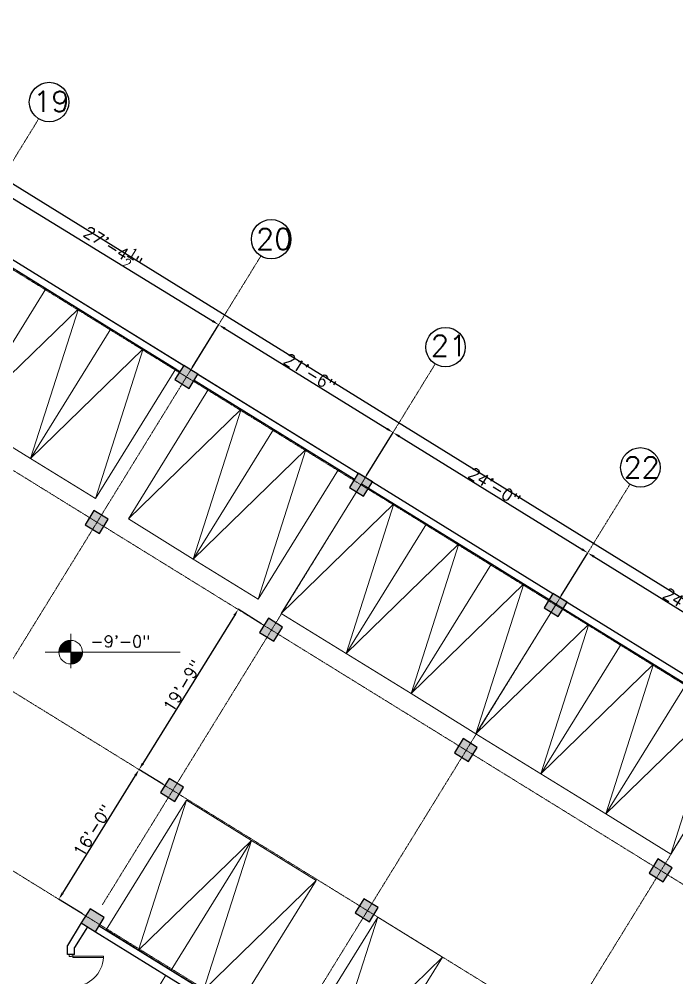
# Model space of a CAD drawing. Header units: inches. Extents: x -110725 to 51121, y 8404 to 44825.
# Drawn here: x -71854 to -71027, y 21366 to 22573 of the extents above; entities that cross this region are included whole.
import ezdxf

# ---------------------------------------------------------------- set-up
doc = ezdxf.new("R2010")
doc.units = ezdxf.units.IN
doc.header["$LTSCALE"] = 0.1
doc.header["$MEASUREMENT"] = 0
doc.linetypes.add('CENTER', pattern=[2, 1.25, -0.25, 0.25, -0.25])
doc.layers.get('0').update_dxf_attribs({"color": 1, "lineweight": 0})
doc.layers.get('Defpoints').update_dxf_attribs({"lineweight": 0})
for name, color, linetype in [('building', 6, 'Continuous'), ('Column Hatch', 7, 'Continuous'), ('COLUMNS', 200, 'Continuous'), ('GF', 1, 'Continuous'), ('GFT', 4, 'Continuous')]:
    doc.layers.add(name, color=color, linetype=linetype)
for name, color, linetype, lineweight in [('CAR', 4, 'Continuous', 0), ('dim', 252, 'Continuous', 0), ('DOOR', 32, 'Continuous', 0), ('GRID', 8, 'CENTER', 0), ('stair', 5, 'Continuous', 0), ('terj block plan', 30, 'Continuous', 0), ('TEXT', 3, 'Continuous', 0)]:
    doc.layers.add(name, color=color, linetype=linetype, lineweight=lineweight)
doc.styles.add('ROMAND', font='romand.shx')
doc.dimstyles.new('DIM', dxfattribs={"dimtxt": 15, "dimasz": 9, "dimexe": 0.25, "dimexo": 3, "dimgap": 0.125, "dimtad": 1, "dimdec": 3, "dimzin": 3, "dimdsep": 46, "dimlunit": 4, "dimtxsty": 'ROMAND', "dimcen": 0.125, "dimaunit": 1, "dimadec": 0, "dimazin": 0, "dimtfac": 0.75, "dimtdec": 3, "dimtix": 1, "dimtofl": 0, "dimtmove": 2, "dimatfit": 3, "dimfxl": 1, "dimtolj": 1, "dimtzin": 3, "dimarcsym": 1})

# ---------------------------------------------------------------- blocks, each defined once
blk = doc.blocks.new('*D2843')
at = {"layer": 'Defpoints', "color": 0, "transparency": 16777216}
for p in [(-71917.8, 22303.9), (-71603.4, 22187.9), (-71637.9, 22131.8)]:
    blk.add_point(p, dxfattribs=at)
at = {"layer": 'dim', "color": 0, "lineweight": -2, "transparency": 16777216}
for p, q in [((-71916.2, 22306.5), (-71883.1, 22360.2)), ((-71875.6, 22355.3), (-71611.1, 22192.7)), ((-71636.4, 22134.4), (-71603.3, 22188.2))]:
    blk.add_line(p, q, dxfattribs=at)
at = {"layer": 'dim', "color": 0, "transparency": 16777216}
for points in [[(-71874.8, 22356.6), (-71876.4, 22354), (-71883.3, 22360)], [(-71610.3, 22193.9), (-71611.9, 22191.4), (-71603.4, 22187.9)]]:
    blk.add_solid(points, dxfattribs=at)
at = {"layer": 'dim', "color": 0, "transparency": 16777216, "insert": (-71736.4, 22285.3), "char_height": 15, "attachment_point": 5, "rotation": 328.4097, "style": 'ROMAND'}
blk.add_mtext('\\A1;27\'-4{\\H0.75x;\\S1/2;}"', dxfattribs=at)
blk = doc.blocks.new('*D2844')
at = {"layer": 'Defpoints', "color": 0, "transparency": 16777216}
for p in [(-71638.4, 22131.1), (-71383.9, 22052.1), (-71419, 21995.4)]:
    blk.add_point(p, dxfattribs=at)
at = {"layer": 'dim', "color": 0, "lineweight": -2, "transparency": 16777216}
for p, q in [((-71636.8, 22133.7), (-71603.2, 22188)), ((-71595.7, 22183.1), (-71391.5, 22056.9)), ((-71417.4, 21998), (-71383.8, 22052.3))]:
    blk.add_line(p, q, dxfattribs=at)
at = {"layer": 'dim', "color": 0, "transparency": 16777216}
for points in [[(-71594.9, 22184.4), (-71596.4, 22181.8), (-71603.3, 22187.8)], [(-71390.7, 22058.1), (-71392.3, 22055.6), (-71383.9, 22052.1)]]:
    blk.add_solid(points, dxfattribs=at)
at = {"layer": 'dim', "color": 0, "transparency": 16777216, "insert": (-71488.8, 22127.7), "char_height": 15, "attachment_point": 5, "rotation": 328.2649, "style": 'ROMAND'}
blk.add_mtext('\\A1;21\'-6"', dxfattribs=at)
blk = doc.blocks.new('*D2845')
at = {"layer": 'Defpoints', "color": 0, "transparency": 16777216}
for p in [(-71419, 21995.4), (-71138.9, 21900.6), (-71174, 21843.9)]:
    blk.add_point(p, dxfattribs=at)
at = {"layer": 'dim', "color": 0, "lineweight": -2, "transparency": 16777216}
for p, q in [((-71417.4, 21998), (-71383.8, 22052.3)), ((-71376.2, 22047.4), (-71146.6, 21905.4)), ((-71172.4, 21846.5), (-71138.8, 21900.9))]:
    blk.add_line(p, q, dxfattribs=at)
at = {"layer": 'dim', "color": 0, "transparency": 16777216}
for points in [[(-71375.4, 22048.7), (-71377, 22046.1), (-71383.9, 22052.1)], [(-71145.8, 21906.6), (-71147.4, 21904.1), (-71138.9, 21900.6)]]:
    blk.add_solid(points, dxfattribs=at)
at = {"layer": 'dim', "color": 0, "transparency": 16777216, "insert": (-71256.6, 21984.1), "char_height": 15, "attachment_point": 5, "rotation": 328.2649, "style": 'ROMAND'}
blk.add_mtext('\\A1;24\'-0"', dxfattribs=at)
blk = doc.blocks.new('*D2846')
at = {"layer": 'Defpoints', "color": 0, "transparency": 16777216}
for p in [(-71174, 21843.9), (-70894, 21749.2), (-70928.7, 21693.1)]:
    blk.add_point(p, dxfattribs=at)
at = {"layer": 'dim', "color": 0, "lineweight": -2, "transparency": 16777216}
for p, q in [((-71172.4, 21846.5), (-71138.8, 21900.9)), ((-71131.3, 21895.9), (-70901.7, 21753.9)), ((-70927.1, 21695.6), (-70893.9, 21749.4))]:
    blk.add_line(p, q, dxfattribs=at)
at = {"layer": 'dim', "color": 0, "transparency": 16777216}
for points in [[(-71130.5, 21897.2), (-71132.1, 21894.6), (-71138.9, 21900.6)], [(-70900.9, 21755.2), (-70902.4, 21752.6), (-70894, 21749.2)]]:
    blk.add_solid(points, dxfattribs=at)
at = {"layer": 'dim', "color": 0, "transparency": 16777216, "insert": (-71011.7, 21832.6), "char_height": 15, "attachment_point": 5, "rotation": 328.2649, "style": 'ROMAND'}
blk.add_mtext('\\A1;24\'-0"', dxfattribs=at)
blk = doc.blocks.new('*D2872')
at = {"layer": 'Defpoints', "color": 0, "transparency": 16777216}
for p in [(-71671, 21607.8), (-71804.4, 21464.6), (-71772, 21444.5)]:
    blk.add_point(p, dxfattribs=at)
at = {"layer": 'dim', "color": 0, "lineweight": -2, "transparency": 16777216}
for p, q in [((-71673.6, 21609.4), (-71703.7, 21628)), ((-71708.2, 21620.2), (-71799.7, 21472.2)), ((-71774.5, 21446.1), (-71804.7, 21464.7))]:
    blk.add_line(p, q, dxfattribs=at)
at = {"layer": 'dim', "color": 0, "transparency": 16777216}
for points in [[(-71709.5, 21621), (-71706.9, 21619.4), (-71703.5, 21627.9)], [(-71801, 21473), (-71798.4, 21471.4), (-71804.4, 21464.6)]]:
    blk.add_solid(points, dxfattribs=at)
at = {"layer": 'dim', "color": 0, "transparency": 16777216, "insert": (-71761.7, 21551), "char_height": 15, "attachment_point": 5, "rotation": 58.2649, "style": 'ROMAND'}
blk.add_mtext('\\A1;16\'-0"', dxfattribs=at)
blk = doc.blocks.new('*D2873')
at = {"layer": 'Defpoints', "color": 0, "transparency": 16777216}
for p in [(-71546.3, 21809.4), (-71703.5, 21627.9), (-71671, 21607.8)]:
    blk.add_point(p, dxfattribs=at)
at = {"layer": 'dim', "color": 0, "lineweight": -2, "transparency": 16777216}
for p, q in [((-71583.5, 21821.8), (-71698.7, 21635.5)), ((-71548.9, 21810.9), (-71579, 21829.6)), ((-71673.6, 21609.4), (-71703.7, 21628))]:
    blk.add_line(p, q, dxfattribs=at)
at = {"layer": 'dim', "color": 0, "transparency": 16777216}
for points in [[(-71584.8, 21822.6), (-71582.3, 21821), (-71578.8, 21829.4)], [(-71700, 21636.3), (-71697.4, 21634.7), (-71703.5, 21627.9)]]:
    blk.add_solid(points, dxfattribs=at)
at = {"layer": 'dim', "color": 0, "transparency": 16777216, "insert": (-71648.8, 21733.4), "char_height": 15, "attachment_point": 5, "rotation": 58.2649, "style": 'ROMAND'}
blk.add_mtext('\\A1;19\'-9"', dxfattribs=at)
blk = doc.blocks.new('D2')
for p, q in [((-3, 34.9), (-1.5, 34.9)), ((-3, 1.9), (-3, 34.9)), ((-1.5, 34.9), (-1.5, 1.9)), ((-34.5, 1.9), (-36, 1.9)), ((-36, 1.9), (-36, -1.9)), ((-34.5, 0.4), (-34.5, 1.9)), ((-33.8, 0.4), (-34.5, 0.4)), ((-33.8, -1.9), (-33.8, 0.4)), ((-1.5, 1.9), (-3, 1.9)), ((-2.2, 0.4), (-2.2, -1.9)), ((-1.5, 0.4), (-2.2, 0.4)), ((0, 1.9), (-1.5, 1.9)), ((-1.5, 1.9), (-1.5, 0.4)), ((0, -1.9), (0, 1.9)), ((-36, -1.9), (-33.8, -1.9)), ((-2.2, -1.9), (0, -1.9))]:
    blk.add_line(p, q)
blk.add_arc((-1.5, 1.9), 33, 92.6053, 180)
blk = doc.blocks.new('A$C27DA2153')
at = {"layer": 'CAR', "linetype": 'Continuous'}
for q in [(0, 192), (96, 192)]:
    blk.add_line((48, 0), q, dxfattribs=at)
blk.add_lwpolyline([(0, 0), (96, 0), (96, 192), (0, 192)], close=True, dxfattribs=at)

msp = doc.modelspace()

# ---------------------------------------------------------------- hatches: boundary and pattern name
at = {"layer": 'Column Hatch'}
for points in [[(-71629.44988, 22125.60089), (-71647.31022, 22136.64676), (-71658.31094, 22118.75858), (-71640.45061, 22107.71271)], [(-71410.0229, 21989.8945), (-71427.88324, 22000.94037), (-71438.88396, 21983.05219), (-71421.02362, 21972.00632)], [(-71742.40709, 21942.95705), (-71760.26743, 21954.00292), (-71771.26815, 21936.11474), (-71753.40781, 21925.06887)], [(-71165.08115, 21838.4083), (-71182.94149, 21849.45417), (-71193.94221, 21831.56599), (-71176.08188, 21820.52012)], [(-71522.98011, 21807.25066), (-71540.84044, 21818.29653), (-71551.84117, 21800.40835), (-71533.98083, 21789.36248)], [(-71278.03836, 21655.76446), (-71295.89869, 21666.81033), (-71306.89942, 21648.92215), (-71289.03908, 21637.87628)], [(-71647.64023, 21605.68466), (-71665.50056, 21616.73053), (-71676.50129, 21598.84235), (-71658.64095, 21587.79648)], [(-71033.09661, 21504.27826), (-71050.95695, 21515.32413), (-71061.95767, 21497.43595), (-71044.09733, 21486.39008)], [(-71402.69848, 21454.19846), (-71420.55882, 21465.24433), (-71431.55954, 21447.35615), (-71413.6992, 21436.31028)], [(-71765.15498, 21452.61491), (-71776.15571, 21434.72673), (-71758.29537, 21423.68086), (-71747.29465, 21441.56904)]]:
    msp.add_hatch(color=256, dxfattribs=at).paths.add_polyline_path(points)
at = {"layer": 'TEXT'}
h = msp.add_hatch(dxfattribs=at)
h.set_pattern_fill('ANSI31', color=256, scale=1.25, style=0)
h.set_pattern_definition([(45, (-65039.0118, -7453.61481), (-0.1104854346, 0.1104854346), [])])
h.paths.add_polyline_path([(-71774.62255, 21775.6829), (-71789.45632, 21775.6829), (-71789.45632, 21760.84912, 0.4142135624)])
h.paths.add_polyline_path([(-71789.45632, 21790.51668, 0.4142135624), (-71804.2901, 21775.6829), (-71789.45632, 21775.6829)])

# ---------------------------------------------------------------- linework, layer by layer
at = {"layer": 'building', "linetype": 'Continuous', "elevation": 1.07221}
msp.add_lwpolyline([(-82363.96556, 20306.54046), (-82422.17266, 20691.55207), (-82426.53036, 20787.09078), (-78972.28216, 26306.46684), (-78664.00258, 26390.86365), (-72606.82031, 22826.982), (-69004.89578, 20595.17907), (-69065.49794, 20283.36427), (-82363.96556, 20306.54046)], dxfattribs=at)
at = {"layer": 'COLUMNS', "elevation": 1.07221}
for points in [[(-71658.31094, 22118.75858), (-71640.45061, 22107.71271), (-71629.44988, 22125.60089), (-71647.31022, 22136.64676)], [(-71438.88396, 21983.05219), (-71421.02362, 21972.00632), (-71410.0229, 21989.8945), (-71427.88324, 22000.94037)], [(-71771.26815, 21936.11474), (-71753.40781, 21925.06887), (-71742.40709, 21942.95705), (-71760.26743, 21954.00292)], [(-71193.94221, 21831.56599), (-71176.08188, 21820.52012), (-71165.08115, 21838.4083), (-71182.94149, 21849.45417)], [(-71551.84117, 21800.40835), (-71533.98083, 21789.36248), (-71522.98011, 21807.25066), (-71540.84044, 21818.29653)], [(-71306.89942, 21648.92215), (-71289.03908, 21637.87628), (-71278.03836, 21655.76446), (-71295.89869, 21666.81033)], [(-71676.50129, 21598.84235), (-71658.64095, 21587.79648), (-71647.64023, 21605.68466), (-71665.50056, 21616.73053)], [(-71061.95767, 21497.43595), (-71044.09733, 21486.39008), (-71033.09661, 21504.27826), (-71050.95695, 21515.32413)], [(-71431.55954, 21447.35615), (-71413.6992, 21436.31028), (-71402.69848, 21454.19846), (-71420.55882, 21465.24433)], [(-71776.15571, 21434.72673), (-71758.29537, 21423.68086), (-71747.29465, 21441.56904), (-71765.15498, 21452.61491)]]:
    msp.add_lwpolyline(points, close=True, dxfattribs=at)
at = {"layer": 'GF'}
for p, q in [((-71908.83657, 22298.38984, 1.07221), (-71647.31022, 22136.64676, 1.07221)), ((-71913.5705, 22290.73543, 1.07221), (-71652.04415, 22128.99235, 1.07221)), ((-71629.44988, 22125.60089, 1.07221), (-71427.88324, 22000.94037, 1.07221)), ((-71634.18381, 22117.94648, 1.07221), (-71432.61717, 21993.28596, 1.07221)), ((-71410.0229, 21989.8945, 1.07221), (-71182.94149, 21849.45417, 1.07221)), ((-71414.75683, 21982.2401, 1.07221), (-71187.67542, 21841.79976, 1.07221)), ((-71165.08115, 21838.4083, 1.07221), (-70937.99974, 21697.96797, 1.07221)), ((-71169.81508, 21830.75389, 1.07221), (-70942.73367, 21690.31356, 1.07221)), ((-71757.48865, 21447.90033, 1.07221), (-71757.50055, 21447.88097, 1.07221)), ((-71776.15571, 21434.72673, 1.07221), (-71793.54468, 21406.45068, 1.07221)), ((-71768.50128, 21429.99279, 1.07221), (-71784.54468, 21403.90475, 1.07221)), ((-71758.29537, 21423.68086, 1.07221), (-71531.25907, 21283.26843, 1.07221)), ((-71753.56144, 21431.33527, 1.07221), (-71526.48003, 21290.89494, 1.07221)), ((-71793.54468, 21394.90671, 1.07221), (-71793.54468, 21406.45068, 1.07221)), ((-71784.54468, 21394.90671, 1.07221), (-71784.54468, 21403.90475, 1.07221)), ((-71784.54468, 21394.90671, 1.07221), (-71793.54468, 21394.90671, 1.07221))]:
    msp.add_line(p, q, dxfattribs=at)
at = {"layer": 'GFT'}
for centre in [(-71816.70913, 22468.23278, 22.91185), (-71537.30775, 22295.46959, 22.91185), (-71317.90355, 22159.72793, 22.91185), (-71072.91459, 22008.31982, 22.91185)]:
    msp.add_circle(centre, 24.8276, dxfattribs=at)
at = {"layer": 'GRID'}
for p, q in [((-72835.42601, 22859.0872, 1.07221), (-69253.82493, 20644.01712, 1.07221)), ((-72835.41996, 22859.09698, 1.07221), (-69264.68922, 20650.74974, 1.07221)), ((-72948.37717, 22676.45314, 1.07221), (-69378.47365, 20468.61751, 1.07221)), ((-73073.03729, 22474.88714, 1.07221), (-69504.15489, 20267.68302, 1.07221)), ((-71829.76095, 22447.01819, 1.07221), (-72147.99615, 21929.53876, 1.07221)), ((-73174.02777, 22311.59316, 1.07221), (-69605.97259, 20104.90065, 1.07221)), ((-71550.37427, 22274.22925, 1.07221), (-71975.60318, 21582.7683, 1.07221)), ((-71330.94729, 22138.52286, 1.07221), (-71749.76053, 21457.49437, 1.07221)), ((-71086.00554, 21987.03666, 1.07221), (-71504.81878, 21306.00817, 1.07221)), ((-70841.06379, 21835.55046, 1.07221), (-71259.87703, 21154.52197, 1.07221))]:
    msp.add_line(p, q, dxfattribs=at)
at = {"layer": 'stair'}
msp.add_line((-71723.11371, 21282.56477, 1.07221), (-71669.71895, 21368.90006, 1.07221), dxfattribs=at)
at = {"layer": 'terj block plan', "linetype": 'Continuous', "elevation": 1.07221}
msp.add_lwpolyline([(-72974.53863, 20563.53135), (-69404.91615, 20563.53135), (-69364.14885, 20563.53135, 0.7328203079), (-69321.64894, 20698.07354), (-71926.69085, 22309.44548), (-72084.97338, 22052.13108), (-72245.53863, 22151.43396), (-72245.53863, 22313.7792), (-72284.53863, 22313.7792), (-72284.53863, 22318.2792), (-72883.78863, 22318.2792), (-72883.78863, 22313.7792), (-72974.53863, 22313.7792), (-72974.53863, 22156.2792), (-73055.53198, 22156.2792, 0.9999617823), (-73055.53863, 21982.2792), (-73055.53863, 21725.7792), (-73109.53863, 21725.7792), (-73109.53863, 21368.7792), (-73055.53863, 21368.7792), (-73055.54528, 21112.2792, 0.999923566), (-73055.53198, 20938.2792), (-72974.53863, 20938.2792), (-72974.53863, 20755.2792)], format="xyb", close=True, dxfattribs=at)
at = {"layer": 'TEXT'}
for p, q in [((-71789.45632, 21798.61135, 1.07221), (-71789.45632, 21755.43405, 1.07221)), ((-71821.54808, 21775.6829, 1.07221), (-71651.74079, 21775.6829, 1.07221))]:
    msp.add_line(p, q, dxfattribs=at)
msp.add_circle((-71789.45632, 21775.6829, 1.07221), 14.83378, dxfattribs=at)

# ---------------------------------------------------------------- block references
at = {"layer": 'CAR', "linetype": 'Continuous'}
for p, rotation in [((-71820.63153, 22233.25662, 1.07221), 148.2649466748625), ((-71738.98454, 22182.76138, 1.07221), 148.2649466748541), ((-71534.33843, 22056.19634, 1.07221), 148.2649466748541), ((-71342.00048, 21937.24338, 1.07221), 148.2649466748625), ((-71260.35349, 21886.74814, 1.07221), 148.2649466748541), ((-71097.05873, 21785.75718, 1.07221), 148.2649466748625), ((-71015.41174, 21735.26194, 1.07221), 148.2649466748541)]:
    msp.add_blockref('A$C27DA2153', p, dxfattribs=dict(at, rotation=rotation))
at = {"layer": 'CAR', "linetype": 'Continuous', "xscale": -1}
for p, rotation in [((-71738.98467, 22182.76146, 1.07221), 148.2649466748443), ((-71534.33857, 22056.19643, 1.07221), 148.2649466748443), ((-71260.35362, 21886.74823, 1.07221), 148.2649466748443), ((-71015.41187, 21735.26203, 1.07221), 148.2649466748443), ((-71663.22108, 21375.4635, 1.07221), 328.2649466748889), ((-71581.57409, 21324.96826, 1.07221), 328.2649466748889), ((-71422.65988, 21228.44552, 1.07221), 328.2649466748889)]:
    msp.add_blockref('A$C27DA2153', p, dxfattribs=dict(at, rotation=rotation))
at = {"layer": 'DOOR', "extrusion": (0, 0, -1), "xscale": 1.166666666666668, "yscale": 1.166666666666668, "zscale": -1.166666666667021, "rotation": 90.00000000000001}
msp.add_blockref('D2', (71789.04468, 21394.90671, -1.07221), dxfattribs=at)

# ---------------------------------------------------------------- texts
at = {"layer": 'GFT', "char_height": 26.4, "attachment_point": 1, "style": 'ROMAND'}
for s, insert in [('{\\Fsimplex|c0;19}', (-71836.48062, 22482.1348, 22.91185)), ('{\\Fsimplex|c0;20}', (-71556.2754, 22309.14863, 22.91185)), ('{\\Fsimplex|c0;21}', (-71336.3014, 22174.73202, 22.91185)), ('{\\Fsimplex|c0;22}', (-71093.92486, 22021.57743, 22.91185))]:
    msp.add_mtext_dynamic_manual_height_columns(s, width=49.9852977, gutter_width=101.66862, heights=[0], dxfattribs=dict(at, insert=insert))
at = {"layer": 'TEXT', "style": 'ROMAND'}
msp.add_text('-9\'-0"', height=14.872098, dxfattribs=at).set_placement((-71764.5839, 21781.77436, 1.07221))

# ---------------------------------------------------------------- dimensions: what is measured, and where the dimension line sits
at = {"layer": 'dim'}
for p1, p2, distance, picture, middle in [((-71917.76673, 22303.91277, 1.07221), (-71637.94542, 22131.83058, 1.07221), 65.87603, '*D2843', (-71736.40652, 22285.27244, 1.07221)), ((-71638.38005, 22131.12382, 1.07221), (-71418.95307, 21995.41744, 1.07221), 66.67522, '*D2844', (-71488.83382, 22127.67717, 1.07221)), ((-71546.3408, 21809.35244, 1.07221), (-71671.00093, 21607.78644, 1.07221), -38.1591, '*D2873', (-71648.82475, 21733.40293, 1.07221)), ((-71671.00093, 21607.78644, 1.07221), (-71771.9914, 21444.49246, 1.07221), -38.1591, '*D2872', (-71761.65005, 21550.97294, 1.07221))]:
    dim = msp.add_aligned_dim(p1=p1, p2=p2, distance=distance, dimstyle='DIM', dxfattribs=at)
    dim.commit()
    dim.dimension.update_dxf_attribs({"geometry": picture, "text_midpoint": middle})
for base, p1, p2, picture, middle in [((-71138.94069, 21900.6378, 1.07221), (-71418.95307, 21995.41744, 1.07221), (-71174.01132, 21843.93123, 1.07221), '*D2845', (-71256.64945, 21984.08087, 1.07221)), ((-70894.0005, 21749.15257, 1.07221), (-71174.01132, 21843.93123, 1.07221), (-70928.68852, 21693.06466, 1.07221), '*D2846', (-71011.70849, 21832.59515, 1.07221))]:
    dim = msp.add_linear_dim(base=base, p1=p1, p2=p2, angle=148.26494667, dimstyle='DIM', dxfattribs=at)
    dim.commit()
    dim.dimension.update_dxf_attribs({"geometry": picture, "text_midpoint": middle})

doc.saveas('drawing.dxf')
